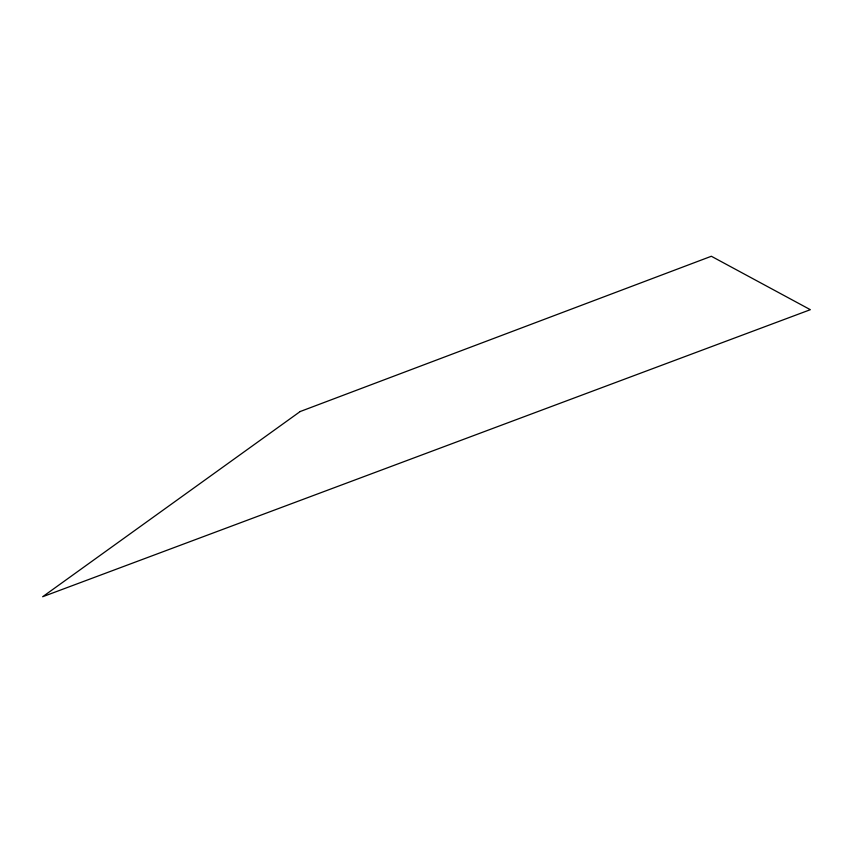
<?xml version="1.0" encoding="UTF-8"?>
<svg xmlns="http://www.w3.org/2000/svg" width="853" height="853" viewBox="0 0 853 853"><rect width="100%" height="100%" fill="white"/><g stroke="black" fill="none" stroke-linecap="round" stroke-linejoin="round"><path stroke-width="1.28" d="M300.181 411.53L42.65 596.737L810.35 309.692L711.349 256.263L300.181 411.53"/></g></svg>
